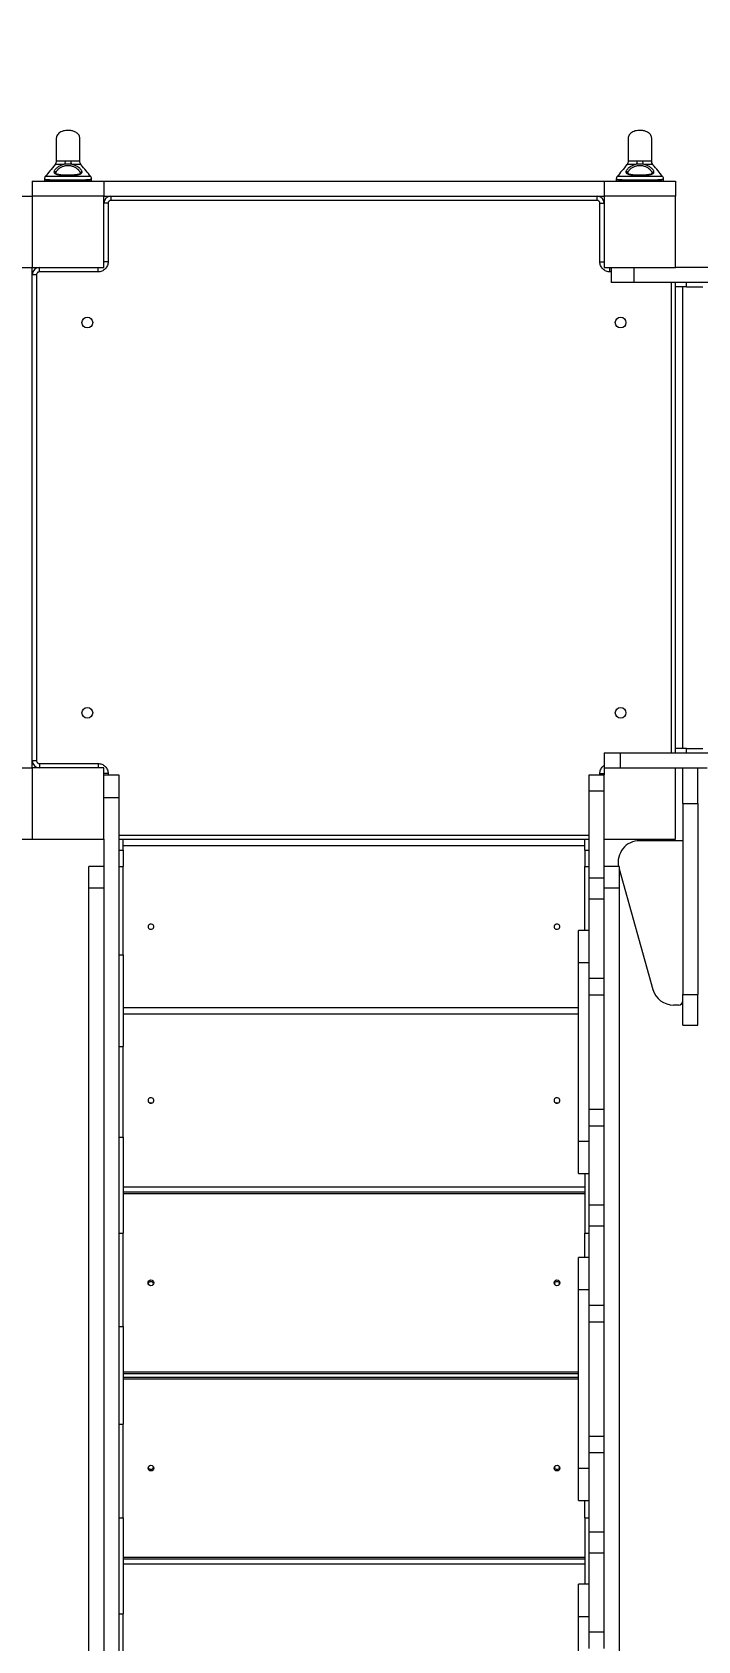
# Model space of a CAD drawing. Header units: millimetres. Extents: x -5785 to 6370, y -5702 to 4322.
# Drawn here: x -1774 to -842, y -243 to 2008 of the extents above; entities that cross this region are included whole.
import ezdxf

# ---------------------------------------------------------------- set-up
doc = ezdxf.new("R2010")
doc.units = ezdxf.units.MM
for name, color, linetype in [('DIKOM_ОБЪЕКТ', 7, 'Continuous'), ('DIKOM_РАЗМЕР_ЗОНА', 7, 'Continuous'), ('DIKOM_РАЗМЕР_ОБЪЕКТА', 7, 'Continuous')]:
    doc.layers.add(name, color=color, linetype=linetype)
doc.styles.add('style1', font='arial.ttf', dxfattribs={"width": 0.8})
doc.dimstyles.new('1-50', dxfattribs={"dimtxt": 300, "dimasz": 200, "dimexe": 100, "dimexo": 0, "dimgap": 100, "dimtad": 1, "dimtxsty": 'style1', "dimcen": 200, "dimclrd": 7, "dimclre": 7, "dimclrt": 7, "dimadec": 1, "dimazin": 2, "dimtfac": 1, "dimtmove": 0, "dimatfit": 2, "dimfxl": 0, "dimlwd": 25, "dimlwe": 18, "dimarcsym": 0})

# ---------------------------------------------------------------- blocks, each defined once
blk = doc.blocks.new('*D10')
at = {"layer": 'Defpoints', "color": 0, "transparency": 16777216}
for p in [(3537.6, 1026.6), (-3784.6, -1373.4), (3537.6, -3958.5)]:
    blk.add_point(p, dxfattribs=at)
at = {"layer": 'DIKOM_РАЗМЕР_ОБЪЕКТА', "color": 7, "lineweight": 18, "transparency": 16777216}
for p, q in [((3537.6, 1026.6), (3537.6, -4058.5)), ((-3784.6, -1373.4), (-3784.6, -4058.5))]:
    blk.add_line(p, q, dxfattribs=at)
at = {"layer": 'DIKOM_РАЗМЕР_ОБЪЕКТА', "color": 7, "lineweight": 25, "transparency": 16777216}
blk.add_line((-3584.6, -3958.5), (3337.6, -3958.5), dxfattribs=at)
at = {"layer": 'DIKOM_РАЗМЕР_ОБЪЕКТА', "color": 7, "transparency": 16777216}
for points in [[(-3584.6, -3925.1), (-3584.6, -3991.8), (-3784.6, -3958.5)], [(3337.6, -3925.1), (3337.6, -3991.8), (3537.6, -3958.5)]]:
    blk.add_solid(points, dxfattribs=at)
at = {"layer": 'DIKOM_РАЗМЕР_ОБЪЕКТА', "color": 7, "transparency": 16777216, "insert": (54.7, -3705.2), "char_height": 300, "attachment_point": 5, "style": 'style1'}
blk.add_mtext('7300', dxfattribs=at)
blk = doc.blocks.new('*D11')
at = {"layer": 'Defpoints', "color": 0, "transparency": 16777216}
for p in [(1426.5, 2828.6), (-973.5, -2755.3), (4484.2, -2755.3)]:
    blk.add_point(p, dxfattribs=at)
at = {"layer": 'DIKOM_РАЗМЕР_ОБЪЕКТА', "color": 7, "lineweight": 18, "transparency": 16777216}
for p, q in [((1426.5, 2828.6), (4584.2, 2828.6)), ((-973.5, -2755.3), (4584.2, -2755.3))]:
    blk.add_line(p, q, dxfattribs=at)
at = {"layer": 'DIKOM_РАЗМЕР_ОБЪЕКТА', "color": 7, "lineweight": 25, "transparency": 16777216}
blk.add_line((4484.2, 2628.6), (4484.2, -2555.3), dxfattribs=at)
at = {"layer": 'DIKOM_РАЗМЕР_ОБЪЕКТА', "color": 7, "transparency": 16777216}
for points in [[(4450.8, 2628.6), (4517.5, 2628.6), (4484.2, 2828.6)], [(4450.8, -2555.3), (4517.5, -2555.3), (4484.2, -2755.3)]]:
    blk.add_solid(points, dxfattribs=at)
at = {"layer": 'DIKOM_РАЗМЕР_ОБЪЕКТА', "color": 7, "transparency": 16777216, "insert": (4231, -38.9), "char_height": 300, "attachment_point": 5, "rotation": 90, "style": 'style1'}
blk.add_mtext('5600', dxfattribs=at)
blk = doc.blocks.new('*D12')
at = {"layer": 'Defpoints', "color": 0, "transparency": 16777216}
for p in [(5537.6, 1304.2), (-5784.6, -573.4), (5537.6, -5602.2)]:
    blk.add_point(p, dxfattribs=at)
at = {"layer": 'DIKOM_РАЗМЕР_ЗОНА', "color": 7, "lineweight": 18, "transparency": 16777216}
for p, q in [((5537.6, 1304.2), (5537.6, -5702.2)), ((-5784.6, -573.4), (-5784.6, -5702.2))]:
    blk.add_line(p, q, dxfattribs=at)
at = {"layer": 'DIKOM_РАЗМЕР_ЗОНА', "color": 7, "lineweight": 25, "transparency": 16777216}
blk.add_line((-5584.6, -5602.2), (5337.6, -5602.2), dxfattribs=at)
at = {"layer": 'DIKOM_РАЗМЕР_ЗОНА', "color": 7, "transparency": 16777216}
for points in [[(-5584.6, -5568.9), (-5584.6, -5635.6), (-5784.6, -5602.2)], [(5337.6, -5568.9), (5337.6, -5635.6), (5537.6, -5602.2)]]:
    blk.add_solid(points, dxfattribs=at)
at = {"layer": 'DIKOM_РАЗМЕР_ЗОНА', "color": 7, "transparency": 16777216, "insert": (-41.5, -5349), "char_height": 300, "attachment_point": 5, "style": 'style1'}
blk.add_mtext('11300', dxfattribs=at)
blk = doc.blocks.new('*D13')
at = {"layer": 'Defpoints', "color": 0, "transparency": 16777216}
for p in [(630.3, 4321.7), (-1263.4, -4255.3), (6269.7, -4255.3)]:
    blk.add_point(p, dxfattribs=at)
at = {"layer": 'DIKOM_РАЗМЕР_ЗОНА', "color": 7, "lineweight": 18, "transparency": 16777216}
for p, q in [((630.3, 4321.7), (6369.7, 4321.7)), ((-1263.4, -4255.3), (6369.7, -4255.3))]:
    blk.add_line(p, q, dxfattribs=at)
at = {"layer": 'DIKOM_РАЗМЕР_ЗОНА', "color": 7, "lineweight": 25, "transparency": 16777216}
blk.add_line((6269.7, 4121.7), (6269.7, -4055.3), dxfattribs=at)
at = {"layer": 'DIKOM_РАЗМЕР_ЗОНА', "color": 7, "transparency": 16777216}
for points in [[(6236.3, 4121.7), (6303, 4121.7), (6269.7, 4321.7)], [(6236.3, -4055.3), (6303, -4055.3), (6269.7, -4255.3)]]:
    blk.add_solid(points, dxfattribs=at)
at = {"layer": 'DIKOM_РАЗМЕР_ЗОНА', "color": 7, "transparency": 16777216, "insert": (6016.5, 570.8), "char_height": 300, "attachment_point": 5, "rotation": 90, "style": 'style1'}
blk.add_mtext('8600', dxfattribs=at)

msp = doc.modelspace()

# ---------------------------------------------------------------- linework, layer by layer
at = {"layer": 'DIKOM_ОБЪЕКТ', "color": 7, "linetype": 'Continuous', "lineweight": 15}
for p, q in [((-1756.462, 1802.71), (-1756.462, 1800.085)), ((-1755.232, 1806.066), (-1755.244, 1806.056)), ((-1740.462, 1810.457), (-1740.446, 1810.771)), ((-1740.192, 1809.354), (-1740.462, 1810.457)), ((-1706.462, 1810.454), (-1706.73, 1809.352)), ((-1706.476, 1810.75), (-1706.462, 1810.454)), ((-1690.462, 1802.706), (-1690.462, 1802.707)), ((-1690.462, 1800.085), (-1690.462, 1802.706)), ((-956.462, 1802.71), (-956.462, 1800.085)), ((-955.232, 1806.066), (-955.244, 1806.056)), ((-940.462, 1810.457), (-940.446, 1810.771)), ((-940.192, 1809.354), (-940.462, 1810.457)), ((-906.462, 1810.454), (-906.73, 1809.352)), ((-906.476, 1810.75), (-906.462, 1810.454)), ((-890.462, 1802.706), (-890.462, 1802.707)), ((-890.462, 1800.085), (-890.462, 1802.706)), ((-1794.462, 1778.585), (-1773.462, 1778.585)), ((-1773.462, 1799.585), (-1773.462, 1778.585)), ((-1773.462, 1799.585), (-1673.462, 1799.585)), ((-1673.462, 1778.585), (-1773.462, 1778.585)), ((-1773.462, 1778.585), (-1773.462, 1678.585)), ((-1756.462, 1800.085), (-1723.462, 1800.085)), ((-1723.462, 1800.085), (-1690.462, 1800.085)), ((-1673.462, 1799.585), (-1673.462, 1778.585)), ((-1673.462, 1799.585), (-973.462, 1799.585)), ((-1673.462, 1778.585), (-973.462, 1778.585)), ((-1673.462, 1678.585), (-1673.462, 1778.585)), ((-1663.462, 1778.585), (-1663.462, 1772.585)), ((-983.462, 1772.585), (-983.462, 1778.585)), ((-973.462, 1799.585), (-973.462, 1778.585)), ((-973.462, 1799.585), (-873.462, 1799.585)), ((-873.462, 1778.585), (-973.462, 1778.585)), ((-973.462, 1778.585), (-973.462, 1678.585)), ((-956.462, 1800.085), (-923.462, 1800.085)), ((-923.462, 1800.085), (-890.462, 1800.085)), ((-873.462, 1799.585), (-873.462, 1778.585)), ((-873.462, 1678.585), (-873.462, 1778.585)), ((-1667.462, 1768.585), (-1673.462, 1768.585)), ((-1667.462, 1768.585), (-1667.462, 1686.585)), ((-983.462, 1772.585), (-1663.462, 1772.585)), ((-979.462, 1686.585), (-979.462, 1768.585)), ((-979.462, 1768.585), (-973.462, 1768.585)), ((-1794.462, 1678.585), (-1773.462, 1678.585)), ((-1773.462, 978.585), (-1773.462, 1678.585)), ((-1773.462, 1678.585), (-1673.462, 1678.585)), ((-1767.462, 1668.585), (-1773.462, 1668.585)), ((-1767.462, 1668.585), (-1767.462, 988.585)), ((-1763.462, 1672.585), (-1763.462, 1678.585)), ((-1681.462, 1672.585), (-1763.462, 1672.585)), ((-1681.462, 1672.585), (-1681.462, 1678.585)), ((-1667.462, 1686.585), (-1673.462, 1686.585)), ((-979.462, 1686.585), (-973.462, 1686.585)), ((-973.462, 1678.585), (-873.462, 1678.585)), ((-965.462, 1672.585), (-965.462, 1678.585)), ((-963.462, 1672.585), (-965.462, 1672.585)), ((-963.462, 1678.585), (-963.462, 1657.585)), ((-932.01, 1678.585), (-932.01, 1657.585)), ((626.538, 1678.585), (-873.462, 1678.585)), ((-932.01, 1657.585), (-963.462, 1657.585)), ((685.087, 1657.585), (-932.01, 1657.585)), ((-879.462, 999.685), (-879.462, 1657.585)), ((-873.462, 1651.585), (-873.462, 1657.585)), ((-858.145, 1651.585), (-873.462, 1651.585)), ((-873.462, 1005.585), (-873.462, 1651.585)), ((-864.105, 1651.585), (-864.105, 1005.585)), ((-858.145, 1651.585), (-858.145, 1657.585)), ((-858.145, 1651.585), (-835.523, 1651.585)), ((-973.462, 999.585), (-973.462, 978.585)), ((-973.462, 999.585), (-951.314, 999.585)), ((-951.314, 999.585), (-951.314, 978.585)), ((-951.314, 999.585), (-829.379, 999.585)), ((-943.462, 999.685), (-943.462, 999.585)), ((-943.462, 999.685), (-936.226, 999.685)), ((-936.226, 999.685), (-936.226, 999.585)), ((-936.226, 999.685), (-844.046, 999.685)), ((-873.462, 999.685), (-873.462, 1005.585)), ((-858.145, 1005.585), (-873.462, 1005.585)), ((-858.145, 1005.585), (-835.523, 1005.585)), ((-858.145, 999.685), (-858.145, 1005.585)), ((-844.046, 999.685), (-844.046, 999.585)), ((-844.046, 999.685), (-785.377, 999.685)), ((-1794.462, 978.585), (-1773.462, 978.585)), ((-1767.462, 988.585), (-1773.462, 988.585)), ((-1673.462, 978.585), (-1773.462, 978.585)), ((-1773.462, 978.585), (-1773.462, 878.585)), ((-1763.462, 984.585), (-1681.462, 984.585)), ((-1763.462, 984.585), (-1763.462, 978.585)), ((-1681.462, 984.585), (-1681.462, 978.585)), ((-1673.462, 878.585), (-1673.462, 978.585)), ((-1667.462, 970.585), (-1673.462, 970.585)), ((-1673.462, 968.585), (-1652.462, 968.585)), ((-1667.462, 970.585), (-1667.462, 968.585)), ((-1652.462, 968.585), (-1652.462, 937.134)), ((-994.462, 968.585), (-973.462, 968.585)), ((-994.462, 946.438), (-994.462, 968.585)), ((-979.462, 970.585), (-973.462, 970.585)), ((-979.462, 968.585), (-979.462, 970.585)), ((-973.462, 978.585), (-951.314, 978.585)), ((-973.462, 978.585), (-973.462, 968.585)), ((-973.462, 946.438), (-973.462, 968.585)), ((-951.314, 978.585), (-829.379, 978.585)), ((-873.462, 878.585), (-873.462, 978.585)), ((-863.462, 928.585), (-863.462, 978.585)), ((-842.462, 928.585), (-842.462, 978.585)), ((-994.462, 946.438), (-973.462, 946.438)), ((-994.462, 824.502), (-994.462, 946.438)), ((-973.462, 824.502), (-973.462, 946.438)), ((-1673.462, 937.134), (-1652.462, 937.134)), ((-1652.462, 937.134), (-1652.462, -679.964)), ((-994.562, 931.349), (-994.562, 938.585)), ((-994.562, 938.585), (-994.462, 938.585)), ((-994.562, 931.349), (-994.462, 931.349)), ((-994.562, 839.169), (-994.562, 931.349)), ((-863.462, 928.585), (-842.462, 928.585)), ((-863.462, 928.585), (-863.462, 661.269)), ((-842.462, 928.585), (-842.462, 661.269)), ((-1794.462, 878.585), (-1773.462, 878.585)), ((-1773.462, 878.585), (-1673.462, 878.585)), ((-1673.462, 878.585), (-1673.462, -621.415)), ((-1652.462, 884.585), (-994.562, 884.585)), ((-1652.462, 878.585), (-1646.462, 878.585)), ((-1646.462, 863.268), (-1646.462, 878.585)), ((-1646.462, 878.585), (-1000.462, 878.585)), ((-1000.462, 878.585), (-994.562, 878.585)), ((-1000.462, 863.268), (-1000.462, 878.585)), ((-973.462, 878.585), (-873.462, 878.585)), ((-1652.462, 863.268), (-1646.462, 863.268)), ((-1000.462, 869.228), (-1646.462, 869.228)), ((-1646.462, 863.268), (-1646.462, 840.646)), ((-1000.462, 863.268), (-1000.462, 840.646)), ((-1000.462, 863.268), (-994.562, 863.268)), ((-863.462, 876.585), (-923.908, 876.585)), ((-1673.462, 840.74), (-1694.462, 840.74)), ((-1694.462, 810.571), (-1694.462, 840.74)), ((-1652.462, 840.646), (-1646.462, 840.646)), ((-1646.462, 716.722), (-1646.462, 840.646)), ((-1000.462, 751.085), (-1000.462, 840.646)), ((-1000.462, 840.646), (-994.562, 840.646)), ((-994.562, 839.169), (-994.462, 839.169)), ((-994.562, 780.501), (-994.562, 839.169)), ((-952.462, 840.295), (-973.462, 840.295)), ((-952.462, 840.295), (-952.462, 810.127)), ((-952.462, 837.299), (-905.197, 668.496)), ((-1694.462, 810.571), (-1673.462, 810.571)), ((-1694.462, -553.401), (-1694.462, 810.571)), ((-994.462, 824.502), (-973.462, 824.502)), ((-994.462, 795.168), (-994.462, 824.502)), ((-973.462, 795.168), (-973.462, 824.502)), ((-994.462, 795.168), (-973.462, 795.168)), ((-994.462, 684.377), (-994.462, 795.168)), ((-952.462, 810.127), (-973.462, 810.127)), ((-973.462, 684.377), (-973.462, 795.168)), ((-952.462, 810.127), (-952.462, -553.846)), ((-994.562, 780.501), (-994.462, 780.501)), ((-994.562, 688.321), (-994.562, 780.501)), ((-994.562, 751.085), (-1009.462, 751.085)), ((-1009.462, 706.085), (-1009.462, 751.085)), ((-1652.462, 716.722), (-1646.462, 716.722)), ((-1646.462, 716.722), (-1646.462, 588.615)), ((-1009.462, 456.085), (-1009.462, 706.085)), ((-1009.462, 706.085), (-994.562, 706.085)), ((-994.562, 688.321), (-994.462, 688.321)), ((-994.562, 681.085), (-994.562, 688.321)), ((-994.562, 681.085), (-994.462, 681.085)), ((-994.462, 684.377), (-973.462, 684.377)), ((-994.462, 661.085), (-994.462, 684.377)), ((-973.462, 661.085), (-973.462, 684.377)), ((-994.462, 661.085), (-973.462, 661.085)), ((-994.462, 501.085), (-994.462, 661.085)), ((-973.462, 501.085), (-973.462, 661.085)), ((-863.462, 661.269), (-842.462, 661.269)), ((-863.462, 618.585), (-863.462, 661.269)), ((-842.462, 618.585), (-842.462, 661.269)), ((-1646.462, 643.274), (-1009.462, 643.274)), ((-1009.462, 633.74), (-1646.462, 633.74)), ((-869.462, 646.585), (-876.308, 646.585)), ((-863.462, 618.585), (-842.462, 618.585)), ((-1652.462, 588.615), (-1646.462, 588.615)), ((-1646.462, 461.888), (-1646.462, 588.615)), ((-994.462, 501.085), (-973.462, 501.085)), ((-994.462, 477.793), (-994.462, 501.085)), ((-973.462, 477.793), (-973.462, 501.085)), ((-994.562, 473.849), (-994.562, 481.085)), ((-994.562, 481.085), (-994.462, 481.085)), ((-994.562, 473.849), (-994.462, 473.849)), ((-994.562, 381.669), (-994.562, 473.849)), ((-994.462, 477.793), (-973.462, 477.793)), ((-994.462, 367.002), (-994.462, 477.793)), ((-973.462, 367.002), (-973.462, 477.793)), ((-1652.462, 461.888), (-1646.462, 461.888)), ((-1646.462, 461.888), (-1646.462, 327.442)), ((-1009.462, 411.085), (-1009.462, 456.085)), ((-1009.462, 456.085), (-994.562, 456.085)), ((-1009.462, 411.085), (-994.562, 411.085)), ((-1000.462, 411.085), (-1000.462, 327.442)), ((-1646.462, 392.472), (-1000.462, 392.472)), ((-1646.462, 385.398), (-1000.462, 385.398)), ((-1000.462, 382.447), (-1646.462, 382.447)), ((-994.562, 381.669), (-994.462, 381.669)), ((-994.562, 323.001), (-994.562, 381.669)), ((-994.462, 367.002), (-973.462, 367.002)), ((-994.462, 337.668), (-994.462, 367.002)), ((-973.462, 337.668), (-973.462, 367.002)), ((-994.462, 337.668), (-973.462, 337.668)), ((-994.462, 226.877), (-994.462, 337.668)), ((-973.462, 226.877), (-973.462, 337.668)), ((-1652.462, 327.442), (-1646.462, 327.442)), ((-1646.462, 196.625), (-1646.462, 327.442)), ((-1000.462, 293.585), (-1000.462, 327.442)), ((-1000.462, 327.442), (-994.562, 327.442)), ((-994.562, 323.001), (-994.462, 323.001)), ((-994.562, 230.821), (-994.562, 323.001)), ((-994.562, 293.585), (-1009.462, 293.585)), ((-1009.462, 248.585), (-1009.462, 293.585)), ((-1009.462, -1.415), (-1009.462, 248.585)), ((-1009.462, 248.585), (-994.562, 248.585)), ((-994.562, 230.821), (-994.462, 230.821)), ((-994.562, 223.585), (-994.562, 230.821)), ((-994.462, 226.877), (-973.462, 226.877)), ((-994.462, 203.585), (-994.462, 226.877)), ((-973.462, 203.585), (-973.462, 226.877)), ((-994.562, 223.585), (-994.462, 223.585)), ((-994.462, 203.585), (-973.462, 203.585)), ((-994.462, 43.585), (-994.462, 203.585)), ((-973.462, 43.585), (-973.462, 203.585)), ((-1652.462, 196.625), (-1646.462, 196.625)), ((-1646.462, 196.625), (-1646.462, 60.047)), ((-1646.462, 133.414), (-1009.462, 133.414)), ((-1646.462, 131.042), (-1009.462, 131.042)), ((-1009.462, 125.616), (-1646.462, 125.616)), ((-1009.462, 123.213), (-1646.462, 123.213)), ((-1652.462, 60.047), (-1646.462, 60.047)), ((-1646.462, -70.766), (-1646.462, 60.047)), ((-994.562, 16.349), (-994.562, 23.585)), ((-994.562, 23.585), (-994.462, 23.585)), ((-994.462, 43.585), (-973.462, 43.585)), ((-994.462, 20.293), (-994.462, 43.585)), ((-973.462, 20.293), (-973.462, 43.585)), ((-994.562, 16.349), (-994.462, 16.349)), ((-994.562, -75.831), (-994.562, 16.349)), ((-994.462, 20.293), (-973.462, 20.293)), ((-994.462, -90.498), (-994.462, 20.293)), ((-973.462, -90.498), (-973.462, 20.293)), ((-1009.462, -46.415), (-1009.462, -1.415)), ((-1009.462, -1.415), (-994.562, -1.415)), ((-1009.462, -46.415), (-994.562, -46.415)), ((-1000.462, -70.766), (-1000.462, -46.415)), ((-1652.462, -70.766), (-1646.462, -70.766)), ((-1646.462, -70.766), (-1646.462, -205.204)), ((-1000.462, -70.766), (-1000.462, -163.915)), ((-1000.462, -70.766), (-994.562, -70.766)), ((-994.562, -75.831), (-994.462, -75.831)), ((-994.562, -134.499), (-994.562, -75.831)), ((-994.462, -90.498), (-973.462, -90.498)), ((-994.462, -119.832), (-994.462, -90.498)), ((-973.462, -119.832), (-973.462, -90.498)), ((-1646.462, -125.795), (-1000.462, -125.795)), ((-1000.462, -128.75), (-1646.462, -128.75)), ((-994.562, -134.499), (-994.462, -134.499)), ((-994.562, -226.679), (-994.562, -134.499)), ((-994.462, -119.832), (-973.462, -119.832)), ((-994.462, -230.623), (-994.462, -119.832)), ((-973.462, -230.623), (-973.462, -119.832)), ((-1000.462, -135.854), (-1646.462, -135.854)), ((-994.562, -163.915), (-1009.462, -163.915)), ((-1009.462, -208.915), (-1009.462, -163.915)), ((-1652.462, -205.204), (-1646.462, -205.204)), ((-1646.462, -331.92), (-1646.462, -205.204)), ((-1009.462, -458.915), (-1009.462, -208.915)), ((-1009.462, -208.915), (-994.562, -208.915)), ((-994.562, -226.679), (-994.462, -226.679)), ((-994.562, -233.915), (-994.562, -226.679)), ((-994.562, -233.915), (-994.462, -233.915)), ((-994.462, -230.623), (-973.462, -230.623)), ((-994.462, -253.915), (-994.462, -230.623)), ((-973.462, -253.915), (-973.462, -230.623))]:
    msp.add_line(p, q, dxfattribs=at)
at = {"layer": 'DIKOM_ОБЪЕКТ', "color": 7, "linetype": 'Continuous', "lineweight": 15, "flags": 128}
for points in [[(-1611.462, 756.251), (-1611.284, 755.186), (-1610.767, 754.215), (-1609.956, 753.425), (-1608.923, 752.886), (-1607.761, 752.646), (-1606.572, 752.727), (-1605.462, 753.12), (-1604.529, 753.792), (-1603.858, 754.683), (-1603.506, 755.712), (-1603.506, 756.79), (-1603.858, 757.82), (-1604.529, 758.71), (-1605.462, 759.382), (-1606.572, 759.776), (-1607.761, 759.856), (-1608.923, 759.617), (-1609.956, 759.078), (-1610.767, 758.288), (-1611.284, 757.317), (-1611.462, 756.251)], [(-1043.462, 756.251), (-1043.284, 755.186), (-1042.767, 754.215), (-1041.956, 753.425), (-1040.923, 752.886), (-1039.761, 752.646), (-1038.572, 752.727), (-1037.462, 753.12), (-1036.529, 753.792), (-1035.858, 754.683), (-1035.506, 755.712), (-1035.506, 756.79), (-1035.858, 757.82), (-1036.529, 758.71), (-1037.462, 759.382), (-1038.572, 759.776), (-1039.761, 759.856), (-1040.923, 759.617), (-1041.956, 759.078), (-1042.767, 758.288), (-1043.284, 757.317), (-1043.462, 756.251)], [(-1611.462, 513.106), (-1611.284, 511.968), (-1610.767, 510.931), (-1609.956, 510.088), (-1608.923, 509.512), (-1607.761, 509.256), (-1606.572, 509.342), (-1605.462, 509.763), (-1604.529, 510.48), (-1603.858, 511.431), (-1603.506, 512.531), (-1603.506, 513.681), (-1603.858, 514.781), (-1604.529, 515.732), (-1605.462, 516.449), (-1606.572, 516.869), (-1607.761, 516.955), (-1608.923, 516.699), (-1609.956, 516.124), (-1610.767, 515.28), (-1611.284, 514.244), (-1611.462, 513.106)], [(-1043.462, 513.106), (-1043.284, 511.968), (-1042.767, 510.931), (-1041.956, 510.088), (-1040.923, 509.512), (-1039.761, 509.256), (-1038.572, 509.342), (-1037.462, 509.763), (-1036.529, 510.48), (-1035.858, 511.431), (-1035.506, 512.531), (-1035.506, 513.681), (-1035.858, 514.781), (-1036.529, 515.732), (-1037.462, 516.449), (-1038.572, 516.869), (-1039.761, 516.955), (-1040.923, 516.699), (-1041.956, 516.124), (-1042.767, 515.28), (-1043.284, 514.244), (-1043.462, 513.106)]]:
    msp.add_lwpolyline(points, dxfattribs=at)
at = {"layer": 'DIKOM_ОБЪЕКТ', "color": 7, "linetype": 'Continuous', "lineweight": 15}
for centre, radius in [((-1696.462, 1601.585), 7.5), ((-950.462, 1601.585), 7.5), ((-1696.462, 1055.585), 7.5), ((-950.462, 1055.585), 7.5), ((-1607.472, 257.928), 3.989), ((-1039.472, 257.928), 3.989), ((-1607.451, -1.288), 3.989), ((-1039.451, -1.288), 3.989)]:
    msp.add_circle(centre, radius, dxfattribs=at)
for centre, radius, start, end in [((-1746.871, 1828.532), 19.733, 343.876988, 358.198979), ((-1700.03, 1828.526), 19.757, 181.78661, 196.087896), ((-946.867, 1828.531), 19.729, 343.875042, 358.200238), ((-900.03, 1828.526), 19.757, 181.78539, 196.087059), ((-1742.454, 1810.636), 2.013, 3.859764, 109.483171), ((-1704.469, 1810.617), 2.011, 70.455346, 176.209959), ((-942.454, 1810.636), 2.013, 3.85896, 109.482805), ((-904.469, 1810.617), 2.011, 70.456212, 176.207924), ((-1755.962, 1800.085), 0.5, 180, 270), ((-1690.962, 1800.085), 0.5, 270, 0), ((-1663.462, 1768.585), 10, 90, 180), ((-983.462, 1768.585), 10, 0, 90), ((-955.962, 1800.085), 0.5, 180, 270), ((-890.962, 1800.085), 0.5, 270, 0), ((-1763.462, 1668.585), 10, 90, 180), ((-1763.462, 988.585), 10, 180, 270), ((-923.908, 846.585), 30, 90, 192.102252), ((-876.308, 676.585), 30, 195.642246, 270), ((-869.462, 652.585), 6, 270, 0), ((-1607.462, 505.764), 4.129, 67.157195, 112.842805), ((-1039.462, 505.765), 4.128, 67.154433, 112.845567), ((-1607.462, 255.541), 4.004, 17.491735, 162.508265), ((-1039.462, 255.541), 4.004, 17.491906, 162.508094), ((-1607.462, 1.13), 4.004, 197.734575, 342.265425), ((-1039.462, 1.13), 4.004, 197.734401, 342.265599)]:
    msp.add_arc(centre, radius, start, end, dxfattribs=at)
for points, knots in [([(-1706.962, 1859.585), (-1707.017, 1860.26), (-1707.133, 1861.677), (-1708.077, 1863.74), (-1709.577, 1865.661), (-1711.565, 1867.3), (-1713.814, 1868.575), (-1716.092, 1869.473), (-1718.311, 1870.071), (-1720.656, 1870.467), (-1723.376, 1870.645), (-1726.563, 1870.47), (-1730.003, 1869.789), (-1733.362, 1868.517), (-1736.282, 1866.686), (-1738.428, 1864.442), (-1739.733, 1862.016), (-1739.889, 1860.355), (-1739.962, 1859.585)], [0, 0, 0, 0, 0.04633092, 0.09737704, 0.15341074, 0.21313347, 0.27355547, 0.33083026, 0.38133647, 0.43158183, 0.49443419, 0.56871184, 0.65082295, 0.73500048, 0.81489127, 0.88597371, 0.94713554, 1, 1, 1, 1]), ([(-906.962, 1859.585), (-907.017, 1860.26), (-907.132, 1861.677), (-908.077, 1863.74), (-909.577, 1865.661), (-911.565, 1867.3), (-913.814, 1868.575), (-916.092, 1869.473), (-918.311, 1870.071), (-920.656, 1870.467), (-923.376, 1870.645), (-926.563, 1870.47), (-930.003, 1869.788), (-933.362, 1868.517), (-936.282, 1866.686), (-938.428, 1864.442), (-939.733, 1862.016), (-939.889, 1860.355), (-939.962, 1859.585)], [0, 0, 0, 0, 0.0463308, 0.09737772, 0.15341139, 0.21313252, 0.27355568, 0.33082917, 0.38133668, 0.43158067, 0.49443368, 0.56871267, 0.65082173, 0.73500113, 0.81489016, 0.88597398, 0.94713577, 1, 1, 1, 1]), ([(-1739.962, 1859.585), (-1739.962, 1859.505), (-1739.962, 1859.353), (-1739.962, 1858.209), (-1739.962, 1856.601), (-1739.962, 1854.652), (-1739.962, 1852.528), (-1739.962, 1850.352), (-1739.962, 1848.231), (-1739.962, 1846.239), (-1739.962, 1844.428), (-1739.962, 1842.671), (-1739.962, 1840.709), (-1739.962, 1837.909), (-1739.962, 1833.94), (-1739.962, 1830.239), (-1739.962, 1827.794), (-1739.962, 1827.315)], [0, 0, 0, 0, 0.11669333, 0.22399383, 0.32105368, 0.40768685, 0.48407192, 0.55066027, 0.6081208, 0.65710619, 0.69824829, 0.73237483, 0.77063411, 0.81823067, 0.893639, 0.97915592, 1, 1, 1, 1]), ([(-1706.962, 1827.308), (-1706.962, 1827.79), (-1706.962, 1830.236), (-1706.962, 1833.94), (-1706.962, 1838.171), (-1706.962, 1841.323), (-1706.962, 1843.888), (-1706.962, 1846.076), (-1706.962, 1848.231), (-1706.962, 1850.352), (-1706.962, 1852.528), (-1706.962, 1854.652), (-1706.962, 1856.601), (-1706.962, 1858.209), (-1706.962, 1859.353), (-1706.962, 1859.505), (-1706.962, 1859.585)], [0, 0, 0, 0, 0.02093345, 0.10644362, 0.181846, 0.24328493, 0.28973004, 0.34294565, 0.39192718, 0.44938318, 0.51596627, 0.59234532, 0.67897165, 0.77602384, 0.88331588, 1, 1, 1, 1]), ([(-939.962, 1859.585), (-939.962, 1859.505), (-939.962, 1859.353), (-939.962, 1858.209), (-939.962, 1856.601), (-939.962, 1854.652), (-939.962, 1852.528), (-939.962, 1850.352), (-939.962, 1848.231), (-939.962, 1846.239), (-939.962, 1844.428), (-939.962, 1842.671), (-939.962, 1840.709), (-939.962, 1837.909), (-939.962, 1833.94), (-939.962, 1830.239), (-939.962, 1827.794), (-939.962, 1827.315)], [0, 0, 0, 0, 0.11669333, 0.22399383, 0.32105368, 0.40768685, 0.48407192, 0.55066027, 0.6081208, 0.65710619, 0.69824829, 0.73237483, 0.77063411, 0.81823067, 0.893639, 0.97915592, 1, 1, 1, 1]), ([(-906.962, 1827.308), (-906.962, 1827.79), (-906.962, 1830.236), (-906.962, 1833.94), (-906.962, 1838.171), (-906.962, 1841.323), (-906.962, 1843.888), (-906.962, 1846.076), (-906.962, 1848.231), (-906.962, 1850.352), (-906.962, 1852.528), (-906.962, 1854.652), (-906.962, 1856.601), (-906.962, 1858.209), (-906.962, 1859.353), (-906.962, 1859.505), (-906.962, 1859.585)], [0, 0, 0, 0, 0.02093345, 0.10644362, 0.181846, 0.24328493, 0.28973004, 0.34294565, 0.39192718, 0.44938318, 0.51596627, 0.59234532, 0.67897165, 0.77602384, 0.88331588, 1, 1, 1, 1]), ([(-1739.962, 1827.362), (-1740.024, 1826.562), (-1740.165, 1824.755), (-1741.127, 1823.319), (-1741.663, 1822.519)], [0, 0, 0, 0, 0.44317441, 1, 1, 1, 1]), ([(-1739.962, 1827.33), (-1739.922, 1827.407), (-1739.842, 1827.567), (-1739.194, 1827.725), (-1738.148, 1827.822), (-1736.657, 1827.87), (-1734.752, 1827.891), (-1732.474, 1827.901), (-1729.913, 1827.908), (-1728.078, 1827.91), (-1727.148, 1827.912)], [0, 0, 0, 0, 0.09915456, 0.20317663, 0.31464722, 0.43517096, 0.56559558, 0.70401763, 0.84995142, 1, 1, 1, 1]), ([(-1719.013, 1823.051), (-1720.497, 1823.207), (-1723.464, 1823.517), (-1726.431, 1823.207), (-1727.914, 1823.052)], [0, 0, 0, 0, 0.49997211, 1, 1, 1, 1]), ([(-1727.148, 1827.912), (-1725.92, 1827.888), (-1723.463, 1827.841), (-1721.006, 1827.887), (-1719.777, 1827.91)], [0, 0, 0, 0, 0.499998, 1, 1, 1, 1]), ([(-1719.777, 1827.91), (-1718.847, 1827.909), (-1717.012, 1827.906), (-1714.454, 1827.899), (-1712.183, 1827.889), (-1710.281, 1827.868), (-1708.784, 1827.818), (-1707.735, 1827.718), (-1707.083, 1827.556), (-1707.001, 1827.398), (-1706.961, 1827.321)], [0, 0, 0, 0, 0.15004531, 0.29616315, 0.43375015, 0.56362352, 0.68461068, 0.79651077, 0.9000206, 1, 1, 1, 1]), ([(-1705.268, 1822.518), (-1705.795, 1823.304), (-1706.754, 1824.734), (-1706.897, 1826.539), (-1706.961, 1827.353)], [0, 0, 0, 0, 0.54893686, 1, 1, 1, 1]), ([(-939.962, 1827.362), (-940.024, 1826.562), (-940.165, 1824.755), (-941.127, 1823.319), (-941.663, 1822.519)], [0, 0, 0, 0, 0.4431733, 1, 1, 1, 1]), ([(-939.962, 1827.33), (-939.922, 1827.407), (-939.842, 1827.567), (-939.193, 1827.725), (-938.148, 1827.822), (-936.657, 1827.87), (-934.752, 1827.891), (-932.474, 1827.901), (-929.913, 1827.908), (-928.078, 1827.91), (-927.148, 1827.912)], [0, 0, 0, 0, 0.09915438, 0.20317806, 0.31464804, 0.43517297, 0.56559778, 0.70401732, 0.84995425, 1, 1, 1, 1]), ([(-919.013, 1823.051), (-920.497, 1823.207), (-923.464, 1823.517), (-926.431, 1823.207), (-927.914, 1823.052)], [0, 0, 0, 0, 0.49996548, 1, 1, 1, 1]), ([(-927.148, 1827.912), (-925.92, 1827.888), (-923.463, 1827.841), (-921.006, 1827.887), (-919.777, 1827.91)], [0, 0, 0, 0, 0.499998, 1, 1, 1, 1]), ([(-919.777, 1827.91), (-918.847, 1827.909), (-917.012, 1827.906), (-914.454, 1827.899), (-912.183, 1827.889), (-910.281, 1827.868), (-908.784, 1827.818), (-907.735, 1827.718), (-907.083, 1827.556), (-907.001, 1827.398), (-906.961, 1827.321)], [0, 0, 0, 0, 0.15004577, 0.29616114, 0.4337472, 0.56362218, 0.6846097, 0.79651013, 0.90001979, 1, 1, 1, 1]), ([(-905.268, 1822.518), (-905.795, 1823.304), (-906.754, 1824.734), (-906.897, 1826.539), (-906.961, 1827.353)], [0, 0, 0, 0, 0.54893813, 1, 1, 1, 1]), ([(-1755.233, 1806.072), (-1755.549, 1805.632), (-1756.282, 1804.612), (-1756.396, 1803.289), (-1756.462, 1802.537)], [0, 0, 0, 0, 0.43103255, 1, 1, 1, 1]), ([(-1756.424, 1802.716), (-1756.434, 1802.684), (-1756.465, 1802.578), (-1756.155, 1802.39), (-1755.326, 1802.16), (-1753.909, 1801.971), (-1752.298, 1801.83), (-1750.702, 1801.725), (-1748.491, 1801.614), (-1745.472, 1801.504), (-1742.028, 1801.419), (-1738.793, 1801.361), (-1735.964, 1801.321), (-1732.486, 1801.285), (-1728.306, 1801.258), (-1725.085, 1801.254), (-1723.462, 1801.252)], [0, 0, 0, 0, 0.02722922, 0.08697361, 0.1764285, 0.2692654, 0.32580772, 0.38406028, 0.44402387, 0.53713569, 0.63409747, 0.69343466, 0.75343583, 0.8141004, 0.90630351, 1, 1, 1, 1]), ([(-1741.612, 1822.581), (-1744.015, 1819.667), (-1748.612, 1814.092), (-1753.103, 1808.653), (-1755.246, 1806.057)], [0, 0, 0, 0, 0.52267925, 1, 1, 1, 1]), ([(-1723.064, 1805.867), (-1723.497, 1805.867), (-1724.667, 1805.867), (-1726.874, 1805.87), (-1729.953, 1805.878), (-1733.275, 1805.892), (-1736.619, 1805.914), (-1739.799, 1805.942), (-1742.783, 1805.975), (-1745.487, 1806.012), (-1747.3, 1806.041), (-1748.539, 1806.063), (-1749.275, 1806.077), (-1749.988, 1806.09), (-1750.676, 1806.104), (-1751.334, 1806.117), (-1752.407, 1806.137), (-1753.681, 1806.16), (-1754.508, 1806.158), (-1754.882, 1806.137), (-1755.034, 1806.123), (-1755.145, 1806.104), (-1755.212, 1806.086), (-1755.227, 1806.071), (-1755.232, 1806.066)], [0, 0, 0, 0, 0.02602656, 0.07032232, 0.13281852, 0.21288658, 0.27660725, 0.34888466, 0.42883926, 0.49471193, 0.5654516, 0.5899809, 0.61504878, 0.64070459, 0.66700216, 0.69402433, 0.72168094, 0.80976015, 0.89890238, 0.92159411, 0.94429761, 0.96698427, 0.98970701, 1, 1, 1, 1]), ([(-1727.914, 1823.052), (-1729.012, 1822.818), (-1731.197, 1822.352), (-1734.12, 1821.198), (-1736.684, 1819.835), (-1738.859, 1818.32), (-1740.625, 1816.762), (-1741.957, 1815.235), (-1742.864, 1813.793), (-1743.038, 1812.953), (-1743.125, 1812.533)], [0, 0, 0, 0, 0.12762389, 0.2541799, 0.38061923, 0.50508706, 0.62962322, 0.75287794, 0.87645544, 1, 1, 1, 1]), ([(-1743.125, 1812.533), (-1743.095, 1812.079), (-1743.034, 1811.168), (-1741.966, 1810.104), (-1740.189, 1809.249), (-1737.69, 1808.6), (-1734.587, 1808.125), (-1731.004, 1807.809), (-1727.094, 1807.622), (-1724.387, 1807.606), (-1723.03, 1807.599)], [0, 0, 0, 0, 0.12344564, 0.24716093, 0.37200356, 0.49677817, 0.62230365, 0.74824833, 0.87377453, 1, 1, 1, 1]), ([(-1727.914, 1823.052), (-1729.108, 1823.044), (-1731.462, 1823.027), (-1734.697, 1822.976), (-1737.465, 1822.897), (-1739.608, 1822.79), (-1740.98, 1822.671), (-1741.615, 1822.575), (-1741.584, 1822.556), (-1741.574, 1822.55)], [0, 0, 0, 0, 0.18132379, 0.35769977, 0.52389241, 0.67759024, 0.81661154, 0.94257638, 1, 1, 1, 1]), ([(-1740.446, 1810.771), (-1740.389, 1811.092), (-1740.275, 1811.73), (-1739.774, 1812.805), (-1739.112, 1813.845), (-1738.334, 1814.828), (-1737.524, 1815.714), (-1736.598, 1816.596), (-1735.426, 1817.572), (-1733.978, 1818.588), (-1732.204, 1819.586), (-1730.413, 1820.359), (-1728.652, 1820.92), (-1726.414, 1821.426), (-1724.053, 1821.64), (-1721.69, 1821.534), (-1719.955, 1821.3), (-1718.266, 1820.918), (-1716.502, 1820.354), (-1714.705, 1819.576), (-1712.926, 1818.574), (-1711.559, 1817.611), (-1710.533, 1816.768), (-1709.726, 1816.03), (-1709.025, 1815.311), (-1708.397, 1814.586), (-1707.617, 1813.574), (-1706.787, 1812.223), (-1706.58, 1811.241), (-1706.476, 1810.75)], [0, 0, 0, 0, 0.04122197, 0.08212943, 0.12502052, 0.15617409, 0.1875301, 0.21876023, 0.2498245, 0.29305277, 0.33399178, 0.37465587, 0.40658274, 0.43731451, 0.49952882, 0.53055005, 0.56198787, 0.59274285, 0.62470584, 0.6655921, 0.70668761, 0.75000843, 0.77458848, 0.79819468, 0.8286875, 0.85070753, 0.87526203, 0.93758078, 1, 1, 1, 1]), ([(-1706.933, 1809.823), (-1706.944, 1809.834), (-1706.967, 1809.855), (-1707.361, 1809.607), (-1708.193, 1809.256), (-1709.84, 1808.8), (-1711.814, 1808.439), (-1714.193, 1808.144), (-1716.979, 1807.921), (-1720.144, 1807.78), (-1723.642, 1807.732), (-1727.219, 1807.792), (-1730.531, 1807.959), (-1733.281, 1808.204), (-1735.466, 1808.5), (-1737.239, 1808.845), (-1738.415, 1809.169), (-1739.302, 1809.506), (-1739.671, 1809.7), (-1739.779, 1809.638), (-1739.835, 1809.606)], [0, 0, 0, 0, 0.01843221, 0.03800929, 0.10645872, 0.16636987, 0.22661944, 0.28950757, 0.35544055, 0.42639156, 0.50169735, 0.58191268, 0.65815288, 0.72558477, 0.78329561, 0.83687521, 0.89265666, 0.92190698, 0.95918105, 1, 1, 1, 1]), ([(-1723.462, 1801.252), (-1721.857, 1801.253), (-1718.664, 1801.257), (-1714, 1801.287), (-1709.575, 1801.336), (-1705.839, 1801.399), (-1702.773, 1801.47), (-1700.31, 1801.544), (-1697.788, 1801.641), (-1695.375, 1801.77), (-1693.44, 1801.926), (-1692.123, 1802.086), (-1691.27, 1802.245), (-1690.605, 1802.444), (-1690.523, 1802.611), (-1690.475, 1802.71)], [0, 0, 0, 0, 0.09265962, 0.18441495, 0.27526301, 0.36521056, 0.43026081, 0.49367298, 0.55545297, 0.64501914, 0.73091513, 0.79332983, 0.85427927, 0.91376222, 1, 1, 1, 1]), ([(-1691.76, 1806.054), (-1691.756, 1806.071), (-1691.742, 1806.136), (-1692.349, 1806.157), (-1693.533, 1806.156), (-1695.293, 1806.122), (-1697.538, 1806.078), (-1700.245, 1806.03), (-1703.368, 1805.984), (-1706.846, 1805.944), (-1710.63, 1805.911), (-1714.639, 1805.887), (-1718.81, 1805.87), (-1721.645, 1805.868), (-1723.064, 1805.867)], [0, 0, 0, 0, 0.03171082, 0.12272883, 0.21324026, 0.30218025, 0.39078049, 0.47875175, 0.5660159, 0.65351059, 0.74008484, 0.82711389, 0.91347725, 1, 1, 1, 1]), ([(-1723.03, 1807.599), (-1721.716, 1807.614), (-1719.091, 1807.645), (-1715.333, 1807.849), (-1711.908, 1808.177), (-1708.953, 1808.658), (-1706.584, 1809.305), (-1704.9, 1810.149), (-1703.888, 1811.189), (-1703.827, 1812.072), (-1703.797, 1812.512)], [0, 0, 0, 0, 0.12608163, 0.25195567, 0.37811724, 0.50326318, 0.62863331, 0.75300341, 0.87683669, 1, 1, 1, 1]), ([(-1703.797, 1812.512), (-1703.881, 1812.931), (-1704.048, 1813.765), (-1704.946, 1815.206), (-1706.269, 1816.73), (-1708.039, 1818.297), (-1710.214, 1819.817), (-1712.791, 1821.19), (-1715.719, 1822.349), (-1717.914, 1822.817), (-1719.013, 1823.051)], [0, 0, 0, 0, 0.12317973, 0.24572071, 0.36966109, 0.49359222, 0.61917957, 0.74527912, 0.87243153, 1, 1, 1, 1]), ([(-1705.311, 1822.547), (-1705.319, 1822.554), (-1705.343, 1822.573), (-1705.565, 1822.611), (-1705.868, 1822.651), (-1706.166, 1822.685), (-1706.502, 1822.717), (-1706.881, 1822.749), (-1707.261, 1822.777), (-1707.718, 1822.806), (-1708.183, 1822.831), (-1709.157, 1822.879), (-1710.85, 1822.94), (-1713.363, 1822.995), (-1716.11, 1823.032), (-1718.016, 1823.045), (-1719.013, 1823.051)], [0, 0, 0, 0, 0.04582472, 0.12381967, 0.15706536, 0.19727425, 0.24427165, 0.27033952, 0.31001929, 0.34767087, 0.38349777, 0.41749992, 0.55990457, 0.70891681, 0.84763335, 1, 1, 1, 1]), ([(-1691.707, 1806.09), (-1693.875, 1808.708), (-1698.556, 1814.358), (-1702.944, 1819.694), (-1705.299, 1822.557)], [0, 0, 0, 0, 0.46334205, 1, 1, 1, 1]), ([(-1690.462, 1802.531), (-1690.497, 1803.119), (-1690.578, 1804.442), (-1691.292, 1805.488), (-1691.69, 1806.069)], [0, 0, 0, 0, 0.44434565, 1, 1, 1, 1]), ([(-955.232, 1806.072), (-955.549, 1805.632), (-956.282, 1804.612), (-956.396, 1803.289), (-956.462, 1802.537)], [0, 0, 0, 0, 0.43103742, 1, 1, 1, 1]), ([(-956.424, 1802.716), (-956.434, 1802.684), (-956.465, 1802.578), (-956.155, 1802.39), (-955.326, 1802.16), (-953.909, 1801.971), (-952.298, 1801.83), (-950.702, 1801.725), (-948.491, 1801.614), (-945.472, 1801.504), (-942.028, 1801.419), (-938.793, 1801.361), (-935.964, 1801.321), (-932.486, 1801.285), (-928.306, 1801.258), (-925.085, 1801.254), (-923.462, 1801.252)], [0, 0, 0, 0, 0.02722921, 0.08697343, 0.1764283, 0.26926538, 0.32580768, 0.38406083, 0.44402442, 0.53713621, 0.63409798, 0.69343416, 0.75343532, 0.81410041, 0.90630239, 1, 1, 1, 1]), ([(-941.613, 1822.581), (-944.015, 1819.667), (-948.612, 1814.092), (-953.103, 1808.653), (-955.246, 1806.057)], [0, 0, 0, 0, 0.52267883, 1, 1, 1, 1]), ([(-923.064, 1805.867), (-923.497, 1805.867), (-924.667, 1805.867), (-926.874, 1805.87), (-929.953, 1805.878), (-933.275, 1805.892), (-936.619, 1805.914), (-939.799, 1805.942), (-942.783, 1805.975), (-945.487, 1806.012), (-947.3, 1806.041), (-948.539, 1806.063), (-949.275, 1806.077), (-949.988, 1806.09), (-950.676, 1806.104), (-951.334, 1806.117), (-952.407, 1806.137), (-953.681, 1806.16), (-954.508, 1806.158), (-954.882, 1806.137), (-955.034, 1806.123), (-955.145, 1806.104), (-955.212, 1806.086), (-955.227, 1806.071), (-955.232, 1806.066)], [0, 0, 0, 0, 0.02602775, 0.07032171, 0.13281788, 0.21288592, 0.27660657, 0.34888553, 0.42883962, 0.49471272, 0.56545156, 0.58998123, 0.61504909, 0.64070424, 0.66700242, 0.69402428, 0.72168089, 0.80976052, 0.89890228, 0.921594, 0.94429773, 0.96698426, 0.98970695, 1, 1, 1, 1]), ([(-927.914, 1823.052), (-929.012, 1822.818), (-931.197, 1822.352), (-934.12, 1821.198), (-936.684, 1819.835), (-938.858, 1818.32), (-940.625, 1816.762), (-941.957, 1815.235), (-942.864, 1813.793), (-943.038, 1812.953), (-943.125, 1812.533)], [0, 0, 0, 0, 0.12762212, 0.25417931, 0.3806189, 0.50508559, 0.62962258, 0.75287755, 0.87645531, 1, 1, 1, 1]), ([(-943.125, 1812.533), (-943.095, 1812.079), (-943.034, 1811.168), (-941.966, 1810.104), (-940.189, 1809.249), (-937.69, 1808.6), (-934.587, 1808.125), (-931.004, 1807.809), (-927.094, 1807.622), (-924.387, 1807.606), (-923.03, 1807.599)], [0, 0, 0, 0, 0.12344525, 0.24716032, 0.37200397, 0.49677723, 0.62230249, 0.74824777, 0.87377197, 1, 1, 1, 1]), ([(-927.914, 1823.052), (-929.108, 1823.044), (-931.462, 1823.027), (-934.697, 1822.976), (-937.465, 1822.897), (-939.608, 1822.79), (-940.98, 1822.671), (-941.615, 1822.575), (-941.584, 1822.556), (-941.574, 1822.55)], [0, 0, 0, 0, 0.18132013, 0.3576967, 0.5238911, 0.67758845, 0.81661093, 0.9425762, 1, 1, 1, 1]), ([(-940.446, 1810.771), (-940.389, 1811.092), (-940.275, 1811.73), (-939.775, 1812.805), (-939.112, 1813.844), (-938.334, 1814.828), (-937.523, 1815.714), (-936.598, 1816.596), (-935.426, 1817.572), (-933.978, 1818.588), (-932.204, 1819.586), (-930.413, 1820.359), (-928.652, 1820.92), (-926.414, 1821.426), (-924.053, 1821.64), (-921.69, 1821.534), (-919.955, 1821.3), (-918.266, 1820.918), (-916.502, 1820.354), (-914.705, 1819.576), (-912.926, 1818.573), (-911.559, 1817.611), (-910.534, 1816.768), (-909.726, 1816.03), (-909.025, 1815.311), (-908.397, 1814.586), (-907.617, 1813.574), (-906.787, 1812.223), (-906.58, 1811.241), (-906.476, 1810.75)], [0, 0, 0, 0, 0.04122192, 0.08212939, 0.12502112, 0.15617389, 0.18753037, 0.21875996, 0.24982423, 0.29305286, 0.33399227, 0.37465593, 0.40658375, 0.43731551, 0.49952931, 0.53055002, 0.56198887, 0.59274386, 0.62470544, 0.66559214, 0.70668726, 0.75000914, 0.77458826, 0.79819502, 0.8286881, 0.85070746, 0.87526216, 0.93758077, 1, 1, 1, 1]), ([(-906.933, 1809.823), (-906.944, 1809.834), (-906.967, 1809.855), (-907.361, 1809.607), (-908.193, 1809.256), (-909.84, 1808.8), (-911.814, 1808.439), (-914.193, 1808.144), (-916.979, 1807.921), (-920.144, 1807.78), (-923.642, 1807.732), (-927.219, 1807.792), (-930.531, 1807.959), (-933.281, 1808.204), (-935.466, 1808.5), (-937.239, 1808.845), (-938.415, 1809.169), (-939.303, 1809.506), (-939.671, 1809.7), (-939.779, 1809.638), (-939.835, 1809.606)], [0, 0, 0, 0, 0.0184323, 0.03800951, 0.10645845, 0.16636923, 0.22661923, 0.28950786, 0.35544084, 0.42639244, 0.50169757, 0.58191224, 0.65815304, 0.72558434, 0.78329517, 0.8368752, 0.89265628, 0.92190716, 0.95918106, 1, 1, 1, 1]), ([(-923.462, 1801.252), (-921.857, 1801.253), (-918.664, 1801.257), (-914, 1801.287), (-909.575, 1801.336), (-905.839, 1801.399), (-902.773, 1801.47), (-900.31, 1801.544), (-897.788, 1801.641), (-895.375, 1801.77), (-893.44, 1801.926), (-892.123, 1802.086), (-891.27, 1802.245), (-890.605, 1802.444), (-890.523, 1802.611), (-890.475, 1802.71)], [0, 0, 0, 0, 0.09265965, 0.1844139, 0.27526361, 0.36521069, 0.4302605, 0.49367312, 0.55545236, 0.64501856, 0.73091486, 0.79332979, 0.85427894, 0.91376222, 1, 1, 1, 1]), ([(-891.76, 1806.054), (-891.756, 1806.071), (-891.742, 1806.136), (-892.349, 1806.157), (-893.533, 1806.156), (-895.293, 1806.122), (-897.537, 1806.078), (-900.245, 1806.03), (-903.368, 1805.984), (-906.846, 1805.944), (-910.631, 1805.911), (-914.639, 1805.887), (-918.81, 1805.87), (-921.645, 1805.868), (-923.064, 1805.867)], [0, 0, 0, 0, 0.03171081, 0.12272902, 0.21324013, 0.30218062, 0.39078056, 0.47875259, 0.56601543, 0.65351111, 0.74008538, 0.82711444, 0.91347663, 1, 1, 1, 1]), ([(-923.03, 1807.599), (-921.716, 1807.614), (-919.091, 1807.645), (-915.333, 1807.849), (-911.908, 1808.177), (-908.953, 1808.658), (-906.584, 1809.305), (-904.9, 1810.149), (-903.888, 1811.189), (-903.827, 1812.072), (-903.797, 1812.512)], [0, 0, 0, 0, 0.12607995, 0.25195421, 0.37811601, 0.50326359, 0.62863279, 0.7530031, 0.87683636, 1, 1, 1, 1]), ([(-903.797, 1812.512), (-903.881, 1812.931), (-904.048, 1813.765), (-904.946, 1815.206), (-906.269, 1816.73), (-908.039, 1818.297), (-910.214, 1819.817), (-912.791, 1821.19), (-915.719, 1822.349), (-917.914, 1822.817), (-919.013, 1823.051)], [0, 0, 0, 0, 0.12317931, 0.24571969, 0.36966019, 0.49359214, 0.61917777, 0.74527782, 0.87243083, 1, 1, 1, 1]), ([(-905.311, 1822.547), (-905.319, 1822.554), (-905.343, 1822.573), (-905.565, 1822.611), (-905.868, 1822.651), (-906.166, 1822.685), (-906.502, 1822.717), (-906.881, 1822.749), (-907.261, 1822.777), (-907.718, 1822.806), (-908.183, 1822.831), (-909.157, 1822.879), (-910.85, 1822.94), (-913.363, 1822.995), (-916.11, 1823.032), (-918.016, 1823.045), (-919.013, 1823.051)], [0, 0, 0, 0, 0.04582461, 0.12381937, 0.15706453, 0.19727497, 0.24427094, 0.27034023, 0.31001746, 0.34767074, 0.38349563, 0.41749974, 0.55990177, 0.70891751, 0.84763372, 1, 1, 1, 1]), ([(-891.707, 1806.09), (-893.875, 1808.708), (-898.556, 1814.358), (-902.944, 1819.694), (-905.299, 1822.557)], [0, 0, 0, 0, 0.46334252, 1, 1, 1, 1]), ([(-890.462, 1802.531), (-890.497, 1803.119), (-890.578, 1804.442), (-891.292, 1805.488), (-891.69, 1806.069)], [0, 0, 0, 0, 0.4443448, 1, 1, 1, 1]), ([(-1663.462, 1772.585), (-1663.965, 1772.532), (-1664.739, 1772.449), (-1665.67, 1771.951), (-1666.311, 1771.434), (-1666.827, 1770.794), (-1667.326, 1769.862), (-1667.408, 1769.088), (-1667.462, 1768.585)], [0, 0, 0, 0, 0.23946975, 0.36836967, 0.50000594, 0.6316362, 0.76054896, 1, 1, 1, 1]), ([(-979.462, 1768.585), (-979.515, 1769.088), (-979.597, 1769.862), (-980.096, 1770.794), (-980.612, 1771.434), (-981.253, 1771.951), (-982.184, 1772.449), (-982.958, 1772.532), (-983.462, 1772.585)], [0, 0, 0, 0, 0.23945289, 0.36836227, 0.49999955, 0.63163683, 0.76053775, 1, 1, 1, 1]), ([(-1763.462, 1672.585), (-1763.965, 1672.532), (-1764.739, 1672.449), (-1765.67, 1671.951), (-1766.311, 1671.434), (-1766.827, 1670.793), (-1767.326, 1669.862), (-1767.408, 1669.088), (-1767.462, 1668.585)], [0, 0, 0, 0, 0.23945163, 0.36835453, 0.50000339, 0.63163816, 0.76054748, 1, 1, 1, 1]), ([(-1667.462, 1686.585), (-1667.507, 1685.731), (-1667.601, 1683.972), (-1668.379, 1681.363), (-1669.671, 1678.854), (-1671.492, 1676.615), (-1673.73, 1674.795), (-1676.24, 1673.503), (-1678.849, 1672.724), (-1680.608, 1672.63), (-1681.462, 1672.585)], [0, 0, 0, 0, 0.11651538, 0.24001122, 0.3686412, 0.5000003, 0.63136151, 0.75998966, 0.8834829, 1, 1, 1, 1]), ([(-965.462, 1672.585), (-966.316, 1672.63), (-968.074, 1672.724), (-970.684, 1673.503), (-973.193, 1674.794), (-975.431, 1676.615), (-977.252, 1678.854), (-978.544, 1681.363), (-979.323, 1683.972), (-979.416, 1685.731), (-979.462, 1686.585)], [0, 0, 0, 0, 0.11651704, 0.24001021, 0.3686407, 0.49999972, 0.63135875, 0.75998866, 0.88348444, 1, 1, 1, 1]), ([(-1767.462, 988.585), (-1767.408, 988.082), (-1767.326, 987.308), (-1766.827, 986.377), (-1766.311, 985.736), (-1765.67, 985.219), (-1764.739, 984.721), (-1763.965, 984.638), (-1763.462, 984.585)], [0, 0, 0, 0, 0.23945663, 0.36836354, 0.49999799, 0.63164654, 0.76054805, 1, 1, 1, 1]), ([(-1681.462, 984.585), (-1680.608, 984.54), (-1678.849, 984.446), (-1676.24, 983.667), (-1673.73, 982.376), (-1671.492, 980.555), (-1669.671, 978.316), (-1668.379, 975.807), (-1667.601, 973.198), (-1667.507, 971.439), (-1667.462, 970.585)], [0, 0, 0, 0, 0.11651697, 0.24001014, 0.3686379, 0.49999989, 0.63135838, 0.75998889, 0.88348401, 1, 1, 1, 1]), ([(-979.462, 970.585), (-979.416, 971.439), (-979.322, 973.197), (-978.545, 975.809), (-977.246, 978.308), (-975.545, 980.47), (-974.117, 981.537), (-973.462, 982.028)], [0, 0, 0, 0, 0.19055325, 0.39251992, 0.60288513, 0.81771174, 1, 1, 1, 1])]:
    msp.add_open_spline(points, degree=3, knots=knots, dxfattribs=at)

# ---------------------------------------------------------------- dimensions: what is measured, and where the dimension line sits
at = {"layer": 'DIKOM_РАЗМЕР_ЗОНА'}
dim = msp.add_linear_dim(base=(6269.661, -4255.296), p1=(630.306, 4321.695), p2=(-1263.431, -4255.296), angle=90, text='8600', dimstyle='1-50', dxfattribs=at)
dim.commit()
dim.dimension.update_dxf_attribs({"geometry": '*D13', "text_midpoint": (6269.661, 570.811), "dimtype": 160})
dim = msp.add_linear_dim(base=(5537.647, -5602.229), p1=(-5784.57, -573.415), p2=(5537.647, 1304.242), text='11300', dimstyle='1-50', dxfattribs=at)
dim.commit()
dim.dimension.update_dxf_attribs({"geometry": '*D12', "text_midpoint": (-41.466, -5602.229), "dimtype": 160})
at = {"layer": 'DIKOM_РАЗМЕР_ОБЪЕКТА'}
dim = msp.add_linear_dim(base=(4484.16, -2755.296), p1=(1426.538, 2828.585), p2=(-973.462, -2755.296), angle=90, text='5600', dimstyle='1-50', dxfattribs=at)
dim.commit()
dim.dimension.update_dxf_attribs({"geometry": '*D11', "text_midpoint": (4484.16, -38.908), "dimtype": 160})
dim = msp.add_linear_dim(base=(3537.647, -3958.466), p1=(-3784.57, -1373.415), p2=(3537.647, 1026.585), text='7300', dimstyle='1-50', dxfattribs=at)
dim.commit()
dim.dimension.update_dxf_attribs({"geometry": '*D10', "text_midpoint": (54.693, -3958.466), "dimtype": 160})

doc.saveas('drawing.dxf')
